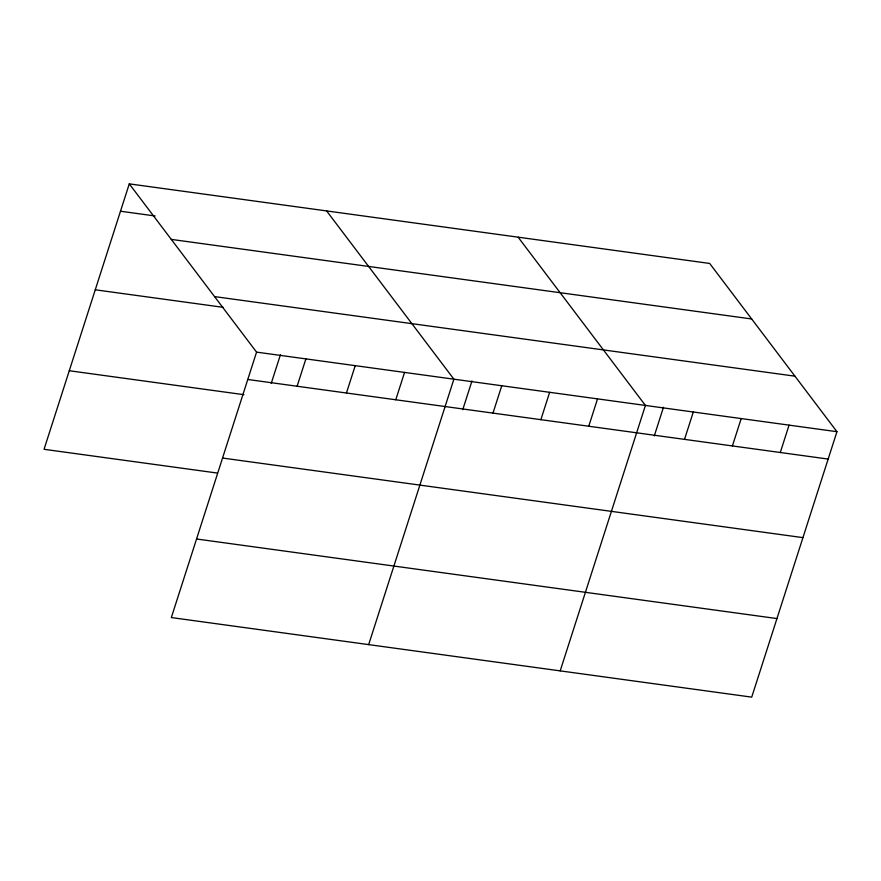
<?xml version="1.0" encoding="UTF-8"?>
<svg xmlns="http://www.w3.org/2000/svg" width="881" height="881" viewBox="0 0 881 881"><rect width="100%" height="100%" fill="white"/><g stroke="black" fill="none" stroke-linecap="round" stroke-linejoin="round"><path stroke-width="1.32" d="M129.276 183.865L256.558 352.125L171.332 617.559L751.724 697.135L836.95 431.701L709.668 263.441L129.276 183.865L44.05 449.299L217.387 473.064M271.216 383.433L280.444 354.713M297.106 386.252L305.894 358.886M346.442 393.014L355.23 365.648M395.778 399.776L404.555 372.41M368.665 644.617L453.891 379.182L326.609 210.922M462.745 409.698L471.963 380.966M492.986 413.112L501.774 385.746M540.868 419.675L549.656 392.309M588.75 426.239L597.538 398.873M560.195 670.87L645.421 405.436L518.138 237.187M654.275 435.952L663.492 407.231M684.515 439.366L693.303 412.011M732.397 445.94L741.185 418.574M780.28 452.504L789.068 425.138M120.488 211.231L155.155 215.977M171.277 239.39L751.669 318.966M214.557 296.6L794.948 376.176M95.258 289.794L223.256 307.337M256.558 352.125L836.95 431.701M247.77 379.48L828.162 459.067M69.269 370.736L243.938 394.688M222.552 458.043L802.943 537.63M196.562 538.996L776.954 618.572"/></g></svg>
